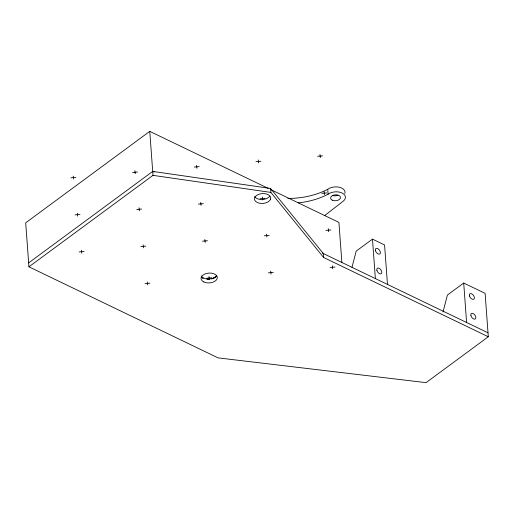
<?xml version="1.0" encoding="UTF-8"?>
<svg xmlns="http://www.w3.org/2000/svg" width="514" height="514" viewBox="0 0 514 514"><rect width="100%" height="100%" fill="white"/><g stroke="black" fill="none" stroke-linecap="round" stroke-linejoin="round"><path stroke-width="0.77" d="M352 267.261L356.196 251.128L372.477 239.126L384.575 244.947L387.472 284.415M443.023 311.94L447.418 295.036L463.699 283.034L485.113 293.34L488.3 336.754L426.055 382.647L218.09 357.879L28.932 266.824L25.7 222.819L149.76 131.353L268.167 188.342M324.752 215.507L342.986 201.372A9.907 5.962 -4.2 0 0 342.054 192.988A9.907 5.962 -4.2 0 0 328.093 194.208A56.277 33.866 -4.2 0 1 298.293 202.863M28.643 262.879L152.703 171.406L270.576 188.465L323.325 253.537L323.614 257.482L488.3 336.754M28.932 266.824L152.992 175.358L270.865 192.409L323.614 257.482M70.906 177.805L75.841 177.375M132.599 172.428L137.534 171.997M194.292 167.05L199.233 166.62M255.985 161.672L260.926 161.242M317.678 156.295L322.619 155.864M75.038 214.865L79.972 214.434M136.73 209.487L141.665 209.057M198.423 204.109L203.358 203.679M260.116 198.732L265.051 198.301M321.809 193.354L326.75 192.923M79.169 251.931L84.103 251.5M140.862 246.553L145.796 246.122M202.555 241.175L207.489 240.745M264.247 235.797L269.182 235.367M325.94 230.413L330.875 229.983M144.993 283.612L149.927 283.182M206.686 278.235L211.62 277.804M268.379 272.857L273.313 272.426M330.072 267.479L335.006 267.049M271.051 189.737L338.919 222.401L341.861 262.461M152.703 171.406L154.149 172.106M322.368 253.074L488.011 332.809M319.984 154.592L320.312 157.56M324.116 191.658L324.443 194.62M328.247 228.717L328.574 231.685M332.378 265.783L332.706 268.745M258.291 159.97L258.619 162.938M262.423 197.035L262.75 199.997M266.554 234.095L266.882 237.063M270.679 271.161L271.013 274.123M196.599 165.354L196.926 168.316M200.73 202.413L201.058 205.375M204.861 239.473L205.189 242.441M208.986 276.538L209.32 279.5M134.906 170.732L135.233 173.693M139.037 207.791L139.365 210.759M143.162 244.857L143.496 247.819M147.293 281.916L147.627 284.878M73.213 176.109L73.541 179.071M77.344 213.169L77.672 216.137M81.469 250.234L81.803 253.196M463.699 283.034L466.603 322.503M372.477 239.126L375.374 278.588M344.881 193.56A9.907 5.962 -4.2 0 0 339.542 187.289A9.907 5.962 -4.2 0 0 327.733 189.274L328.093 194.208M270.576 188.465L270.865 192.409M149.76 131.353L152.992 175.358M216.632 275.986A8.674 5.217 -4.2 0 1 215.379 277.181A8.674 5.217 -4.2 0 0 216.664 275.992M214.858 277.534A8.674 5.217 -4.2 0 1 211.652 278.864M216.221 275.883A8.173 4.922 -4.2 0 1 208.376 278.993A8.173 4.922 -4.2 0 1 201.173 276.005M269.619 196.399A8.173 4.922 -4.2 0 1 262.84 199.464L260.714 199.477A8.173 4.922 -4.2 0 1 254.571 196.521M327.733 189.274A56.277 33.866 -4.2 0 1 287.801 198.423M337.929 195.211A4.954 2.981 -4.2 0 1 332.995 195.641M214.891 277.541A8.674 5.217 -4.2 0 1 211.691 278.864M270.595 199.098L269.908 200.351A8.173 4.922 -4.2 0 1 258.06 202.831A8.173 4.922 -4.2 0 1 256.441 195.558L258.041 194.633A8.173 4.922 -4.2 0 1 267.113 194.202A8.173 4.922 -4.2 0 1 270.595 199.098M207.187 279.25A8.674 5.217 -4.2 0 0 209.442 279.231A8.674 5.217 -4.2 0 1 207.219 279.256M202.118 277.637A8.674 5.217 -4.2 0 0 203.165 278.247A8.674 5.217 -4.2 0 1 202.15 277.644M469.494 296.006A3.347 1.934 53.6 0 0 473.786 299.225A3.347 1.934 53.6 0 0 472.334 294.226A3.347 1.934 53.6 0 0 469.494 296.006M376.923 270.486A3.347 1.934 53.6 0 0 381.221 273.705A3.347 1.934 53.6 0 0 379.762 268.7A3.347 1.934 53.6 0 0 376.923 270.486M470.946 315.737A3.347 1.934 53.6 0 0 475.238 318.956A3.347 1.934 53.6 0 0 473.786 313.958A3.347 1.934 53.6 0 0 470.946 315.737M375.477 250.748A3.347 1.934 53.6 0 0 379.769 253.967A3.347 1.934 53.6 0 0 378.317 248.969A3.347 1.934 53.6 0 0 375.477 250.748M203.814 281.961A8.173 4.922 -4.2 0 0 217.191 278.575A8.173 4.922 -4.2 0 0 206.551 273.454A8.173 4.922 -4.2 0 0 203.814 281.961M332.282 200.19A4.954 2.981 -4.2 0 0 340.39 198.141A4.954 2.981 -4.2 0 0 333.946 195.037A4.954 2.981 -4.2 0 0 332.282 200.19"/></g></svg>
